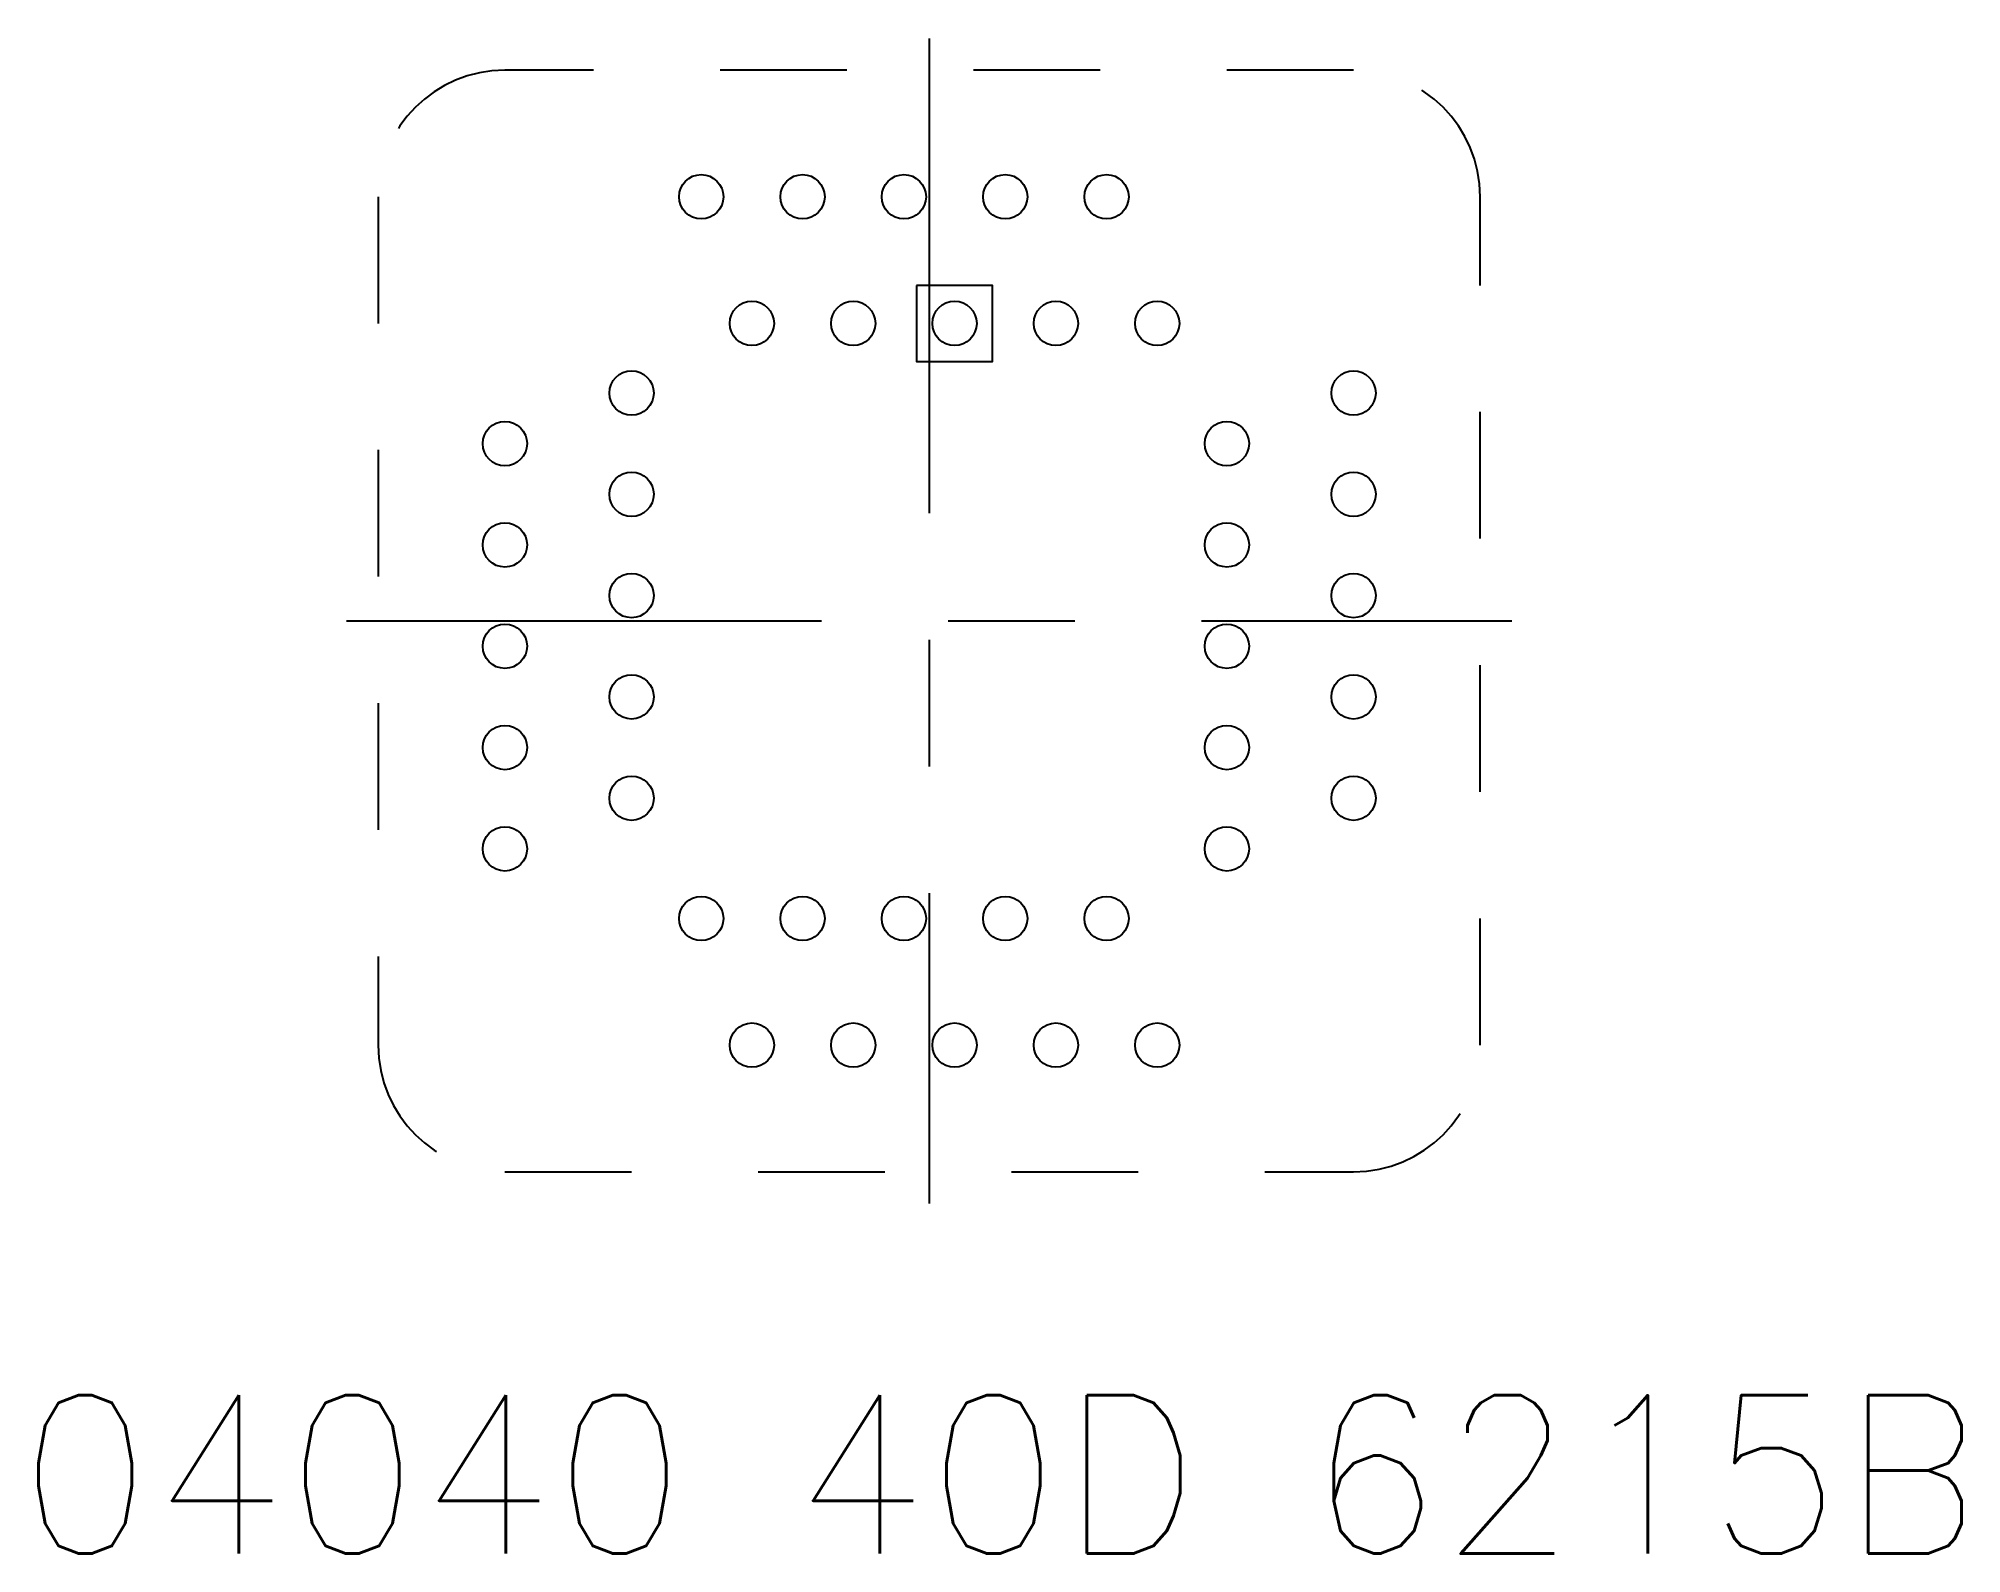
# Model space of a CAD drawing. Extents: x -0.7 to 24.7, y -6.7 to 5.6.
# Drawn here: x -0.703 to 0.815, y -0.737 to 0.46 of the extents above; entities outside this region: 6.
import ezdxf
from ezdxf.enums import TextEntityAlignment as Align

# ---------------------------------------------------------------- set-up
doc = ezdxf.new("R2010")
doc.units = 0
doc.header["$LTSCALE"] = 0.3
doc.header["$MEASUREMENT"] = 0
doc.linetypes.add('CENTER', pattern=[2, 1.25, -0.25, 0.25, -0.25])
doc.linetypes.add('HIDDEN', pattern=[0.375, 0.25, -0.125])
doc.layers.get('0').update_dxf_attribs({"linetype": 'CONTINUOUS'})
for name, color, linetype in [('CENTER', 2, 'CENTER'), ('DIMENSION', 3, 'CONTINUOUS'), ('HIDDEN', 5, 'HIDDEN')]:
    doc.layers.add(name, color=color, linetype=linetype)
doc.styles.add('ROMAND', font='romand.shx')
doc.styles.get("Standard").update_dxf_attribs({"font": 'SIMPLEX.shx', "height": 0.0625})

msp = doc.modelspace()

# ---------------------------------------------------------------- linework, layer by layer
for centre in [(-0.18, 0.335), (-0.1, 0.335), (-0.02, 0.335), (0.06, 0.335), (0.14, 0.335), (-0.14, 0.235), (-0.06, 0.235), (0.02, 0.235), (0.1, 0.235), (0.18, 0.235), (-0.235, 0.18), (0.335, 0.18), (-0.335, 0.14), (0.235, 0.14), (-0.235, 0.1), (0.335, 0.1), (-0.335, 0.06), (0.235, 0.06), (-0.235, 0.02), (0.335, 0.02), (-0.335, -0.02), (0.235, -0.02), (-0.235, -0.06), (0.335, -0.06), (-0.335, -0.1), (0.235, -0.1), (-0.235, -0.14), (0.335, -0.14), (-0.335, -0.18), (0.235, -0.18), (-0.18, -0.235), (-0.1, -0.235), (-0.02, -0.235), (0.06, -0.235), (0.14, -0.235), (-0.14, -0.335), (-0.06, -0.335), (0.02, -0.335), (0.1, -0.335), (0.18, -0.335)]:
    msp.add_circle(centre, 0.0175)
at = {"layer": 'CENTER'}
for p, q in [((0, 0.46), (0, -0.46)), ((-0.46, 0), (0.46, 0))]:
    msp.add_line(p, q, dxfattribs=at)
at = {"layer": 'DIMENSION'}
msp.add_lwpolyline([(-0.01, 0.265), (-0.01, 0.205), (0.05, 0.205), (0.05, 0.265)], close=True, dxfattribs=at)
at = {"layer": 'HIDDEN'}
for p, q in [((0.335, 0.435), (-0.335, 0.435)), ((-0.435, 0.335), (-0.435, -0.335)), ((0.435, -0.335), (0.435, 0.335)), ((-0.335, -0.435), (0.335, -0.435))]:
    msp.add_line(p, q, dxfattribs=at)
for centre, start, end in [((-0.335, 0.335), 90, 180), ((0.335, 0.335), 0, 90), ((-0.335, -0.335), 180, 270), ((0.335, -0.335), 270, 0)]:
    msp.add_arc(centre, 0.1, start, end, dxfattribs=at)

# ---------------------------------------------------------------- texts
at = {"width": 0.901038}
msp.add_text('04040 40D 6215B', height=0.125, dxfattribs=at).set_placement((-0.7191, -0.7365), (0.8309, -0.7365), align=Align.FIT)
at = {"linetype": 'Continuous', "char_height": 0.097, "attachment_point": 4, "style": 'ROMAND'}
for insert in [(3.8877, -6.656), (4.0319, -6.664), (4.0608, -6.664)]:
    msp.add_mtext('\\A1;', dxfattribs=dict(at, insert=insert))
at = {"layer": 'DIMENSION', "attachment_point": 5}
for insert, char_height in [((24.6912, 5.6306), 0.0625), ((22.8274, 5.2373), 0.01562), ((22.9314, 5.2132), 0.01562)]:
    msp.add_mtext('\\A1;  ', dxfattribs=dict(at, insert=insert, char_height=char_height))

doc.saveas('drawing.dxf')
